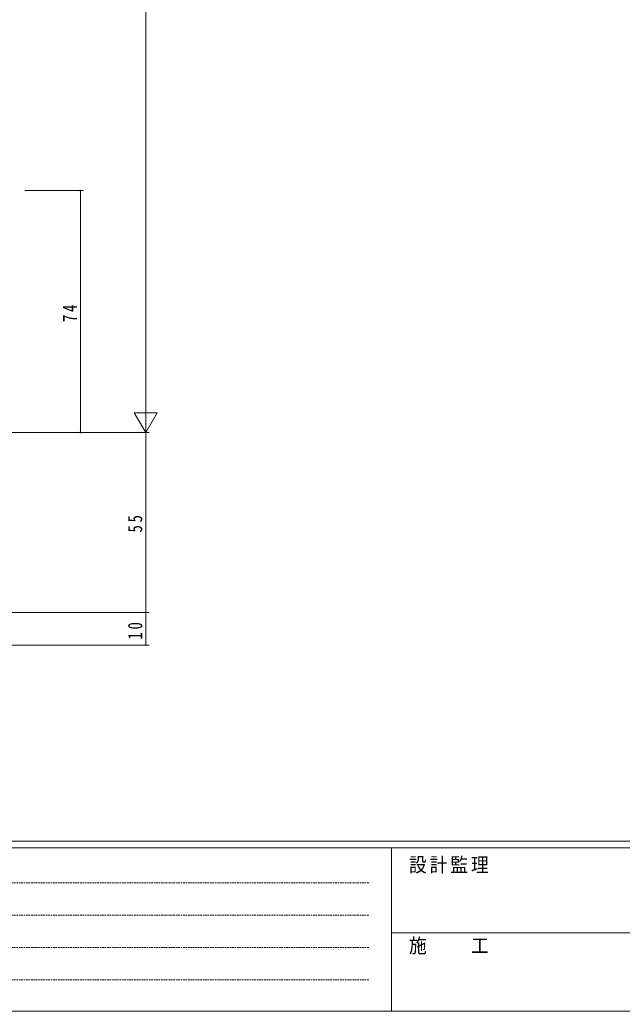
# Model space of a CAD drawing. Units: millimetres, scale not verified. Extents: x -567 to 567, y -403 to 403.
# Drawn here: x -308.3 to -124.2, y -403 to -99.7 of the extents above; entities that cross this region are included whole.
import ezdxf

# ---------------------------------------------------------------- set-up
doc = ezdxf.new("R2010")
doc.units = ezdxf.units.MM
doc.header["$LTSCALE"] = 2
doc.linetypes.add('USER1', pattern=[0.375, 0.25, -0.125])
doc.layers.add('0-1_YKK_ZWAK', color=7, linetype='Continuous', lineweight=18)
doc.layers.add('0-7_YKK_D', color=6, linetype='Continuous', lineweight=18)
doc.styles.add('ＭＳ ゴシック', font='')
doc.styles.get('ＭＳ ゴシック').set_extended_font_data('MS Gothic')

msp = doc.modelspace()

# ---------------------------------------------------------------- linework, layer by layer
at = {"layer": '0-1_YKK_ZWAK'}
for p, q in [((537.274, -350.982), (-562.726, -350.982)), ((483.274, -352.982), (-562.726, -352.982)), ((-194.726, -352.982), (-194.726, -402.982)), ((-194.726, -378.981), (-10.726, -378.981)), ((-562.726, -402.982), (483.274, -402.982))]:
    msp.add_line(p, q, dxfattribs=at)
at = {"layer": '0-1_YKK_ZWAK', "linetype": 'USER1'}
for p, q in [((-556.157, -363.714), (-201.596, -363.714)), ((-556.157, -373.612), (-201.596, -373.612)), ((-556.157, -383.51), (-201.596, -383.51)), ((-556.157, -393.408), (-201.596, -393.408))]:
    msp.add_line(p, q, dxfattribs=at)
at = {"layer": '0-7_YKK_D'}
for p, q in [((-269.838, 167.018), (-269.838, -218.982)), ((-306.838, -151.982), (-288.838, -151.982)), ((-289.838, -225.982), (-289.838, -151.982)), ((-269.838, -225.982), (-269.838, -213.858)), ((-266.338, -219.92), (-273.338, -219.92)), ((-269.838, -225.982), (-273.338, -219.92)), ((-269.838, -225.982), (-266.338, -219.92)), ((-361.538, -225.982), (-268.838, -225.982)), ((-361.538, -225.982), (-268.838, -225.982)), ((-306.838, -225.982), (-288.838, -225.982)), ((-269.838, -225.982), (-269.838, -280.982)), ((-361.538, -280.982), (-268.838, -280.982)), ((-361.538, -280.982), (-268.838, -280.982)), ((-269.838, -280.982), (-269.838, -290.982)), ((-361.538, -290.982), (-268.838, -290.982))]:
    msp.add_line(p, q, dxfattribs=at)
for centre, start, end in [((-289.838, -151.982), 90, 270), ((-289.838, -151.982), 270, 90), ((-289.838, -225.982), 90, 270), ((-289.838, -225.982), 270, 90), ((-269.838, -280.982), 90, 270), ((-269.838, -280.982), 90, 270), ((-269.838, -280.982), 270, 90), ((-269.838, -280.982), 270, 90), ((-269.838, -290.982), 90, 270), ((-269.838, -290.982), 270, 90)]:
    msp.add_arc(centre, 0.106, start, end, dxfattribs=at)

# ---------------------------------------------------------------- texts
at = {"layer": '0-1_YKK_ZWAK', "char_height": 4.399, "attachment_point": 7, "style": 'ＭＳ ゴシック'}
for s, insert in [('\\T1.17;\\W0.9;設計監理', (-189.341, -360.886)), ('\\T1.17;\\W0.9;施\u3000\u3000工', (-189.341, -385.631))]:
    msp.add_mtext(s, dxfattribs=dict(at, insert=insert))
at = {"layer": '0-7_YKK_D', "color": 7, "char_height": 4.399, "attachment_point": 7, "rotation": 90, "style": 'ＭＳ ゴシック'}
for s, insert in [('\\T1.37;\\W0.75;74', (-290.838, -192.186)), ('\\T1.37;\\W0.75;55', (-270.838, -256.552)), ('\\T1.37;\\W0.75;10', (-270.838, -289.284))]:
    msp.add_mtext(s, dxfattribs=dict(at, insert=insert))

doc.saveas('drawing.dxf')
